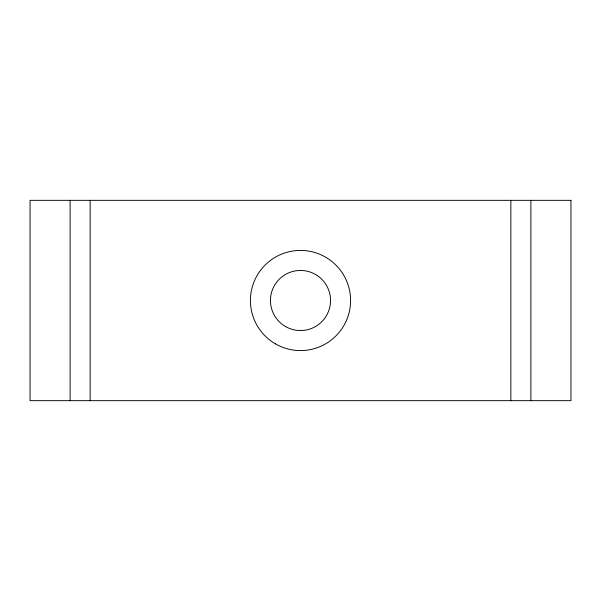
<?xml version="1.0" encoding="UTF-8"?>
<svg xmlns="http://www.w3.org/2000/svg" width="601" height="601" viewBox="0 0 601 601"><rect width="100%" height="100%" fill="white"/><g stroke="black" fill="none" stroke-linecap="round" stroke-linejoin="round"><path stroke-width="0.9" d="M530.886 200.336L530.886 400.664M510.85 200.336L510.85 400.664M90.15 200.336L90.15 400.664M70.114 200.336L70.114 400.664M570.95 200.336L30.05 200.336L30.05 400.664L570.95 400.664L570.95 200.336M275.461 343.877A50.086 50.086 0 0 0 350.586 300.5A50.086 50.086 0 0 0 275.461 257.123A50.086 50.086 0 0 0 275.461 343.877M285.475 326.523A30.05 30.05 0 0 0 330.55 300.5A30.05 30.05 0 0 0 285.475 274.477A30.05 30.05 0 0 0 285.475 326.523"/></g></svg>
